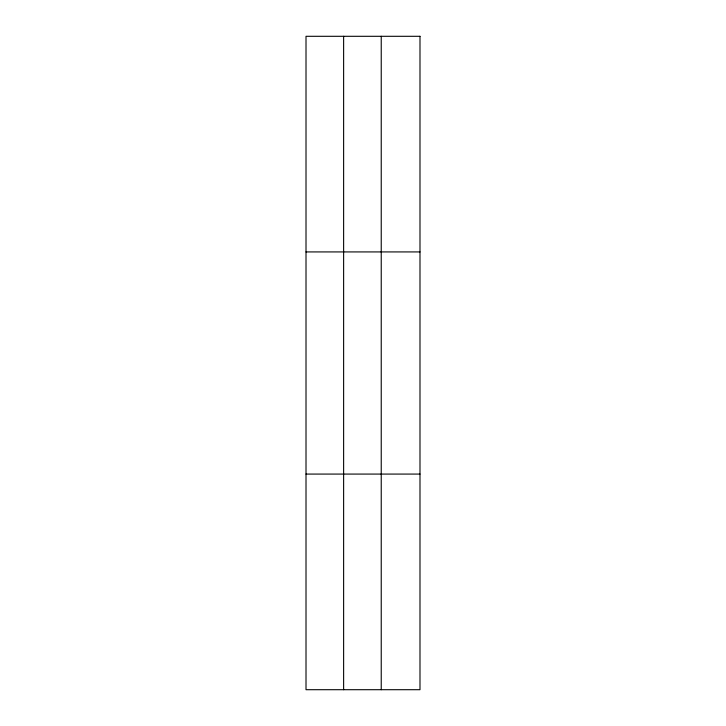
<?xml version="1.0" encoding="UTF-8"?>
<svg xmlns="http://www.w3.org/2000/svg" width="726" height="726" viewBox="0 0 726 726"><rect width="100%" height="100%" fill="white"/><g stroke="black" fill="none" stroke-linecap="round" stroke-linejoin="round"><path stroke-width="1.09" d="M343.625 689.7L343.625 36.3M381.232 689.7L381.232 36.3M306.009 251.922L419.991 251.922M306.009 474.078L419.991 474.078M419.991 36.3L419.991 689.7L306.009 689.7L306.009 36.3L419.991 36.3"/></g></svg>
